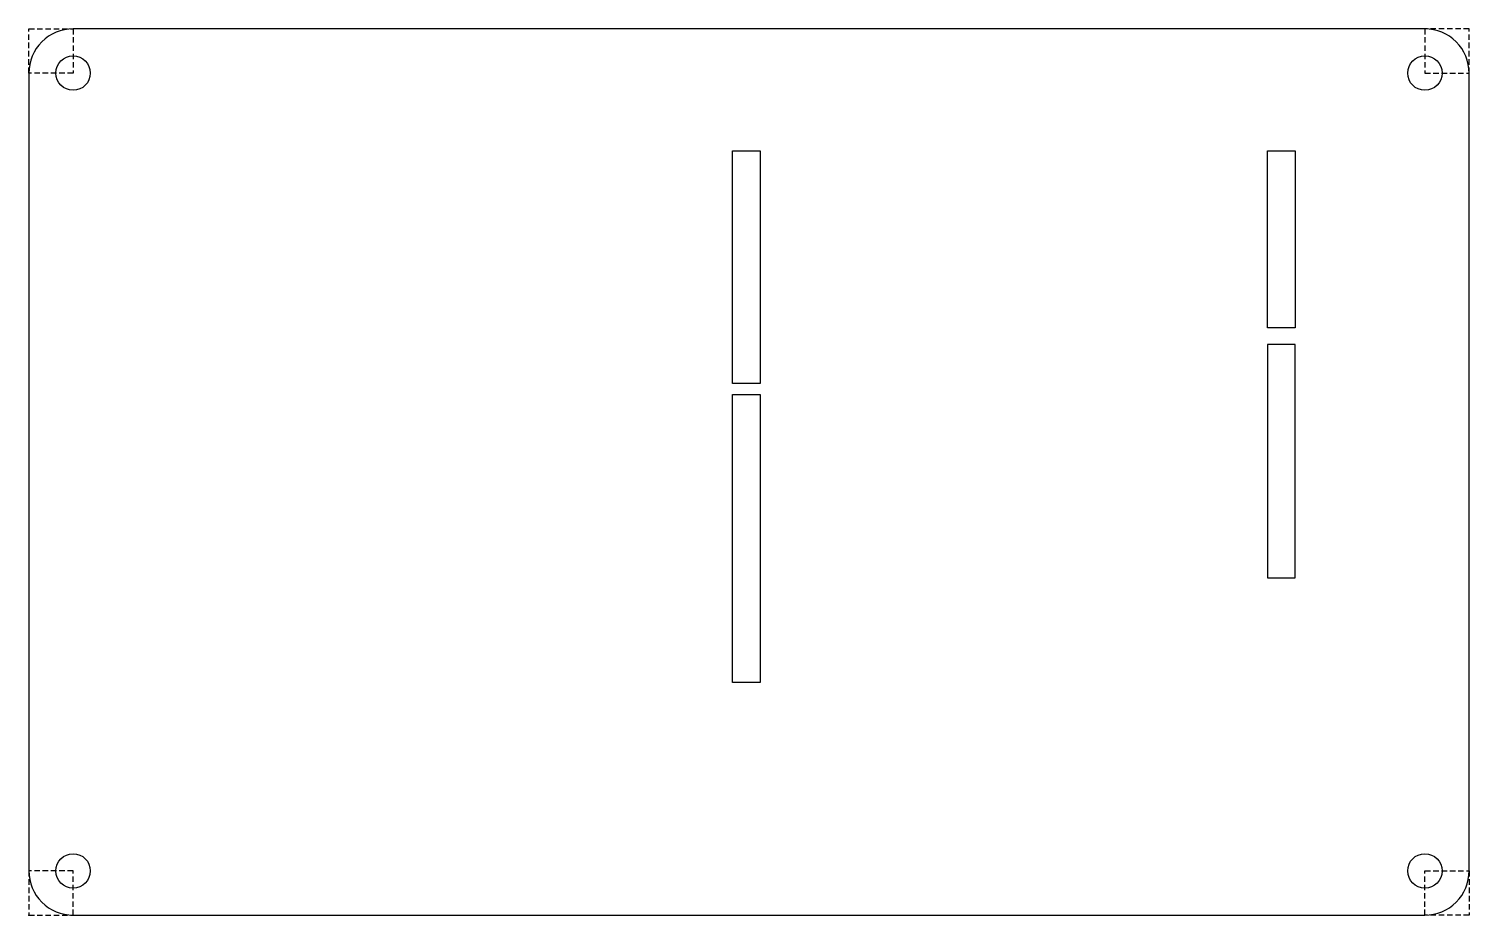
# Model space of a CAD drawing. Header units: millimetres. Extents: x 0 to 130, y 0 to 80.
import ezdxf

# ---------------------------------------------------------------- set-up
doc = ezdxf.new("R2010")
doc.units = ezdxf.units.MM
doc.linetypes.add('DASHED', pattern=[0.75, 0.5, -0.25])
doc.layers.get('0').update_dxf_attribs({"linetype": 'CONTINUOUS'})
doc.layers.add('1', color=7, linetype='DASHED')

msp = doc.modelspace()

# ---------------------------------------------------------------- linework, layer by layer
msp.add_lwpolyline([(4, 80, 0.414214), (0, 76), (0, 4, 0.414214), (4, 0), (126, 0, 0.414214), (130, 4), (130, 76, 0.414214), (126, 80)], format="xyb", close=True)
for points in [[(63.5, 48), (63.5, 69), (66, 69), (66, 48)], [(114.28, 53), (111.8, 53), (111.8, 69), (114.28, 69)], [(114.3, 51.5), (111.8, 51.5), (111.8, 30.46), (114.3, 30.46)], [(66, 47), (66, 21), (63.5, 21), (63.5, 47)]]:
    msp.add_lwpolyline(points, close=True)
for centre in [(4, 76), (126, 76), (4, 4), (126, 4)]:
    msp.add_circle(centre, 1.55)
msp.add_point((0, 0))
at = {"layer": '1'}
for p, q in [((0, 80), (4, 80)), ((0, 76), (0, 80)), ((4, 80), (4, 76)), ((130, 80), (126, 80)), ((126, 80), (126, 76)), ((130, 76), (130, 80)), ((4, 76), (0, 76)), ((126, 76), (130, 76)), ((4, 4), (0, 4)), ((0, 4), (0, 0)), ((4, 0), (4, 4)), ((126, 0), (126, 4)), ((126, 4), (130, 4)), ((130, 4), (130, 0)), ((0, 0), (4, 0)), ((130, 0), (126, 0))]:
    msp.add_line(p, q, dxfattribs=at)

doc.saveas('drawing.dxf')
